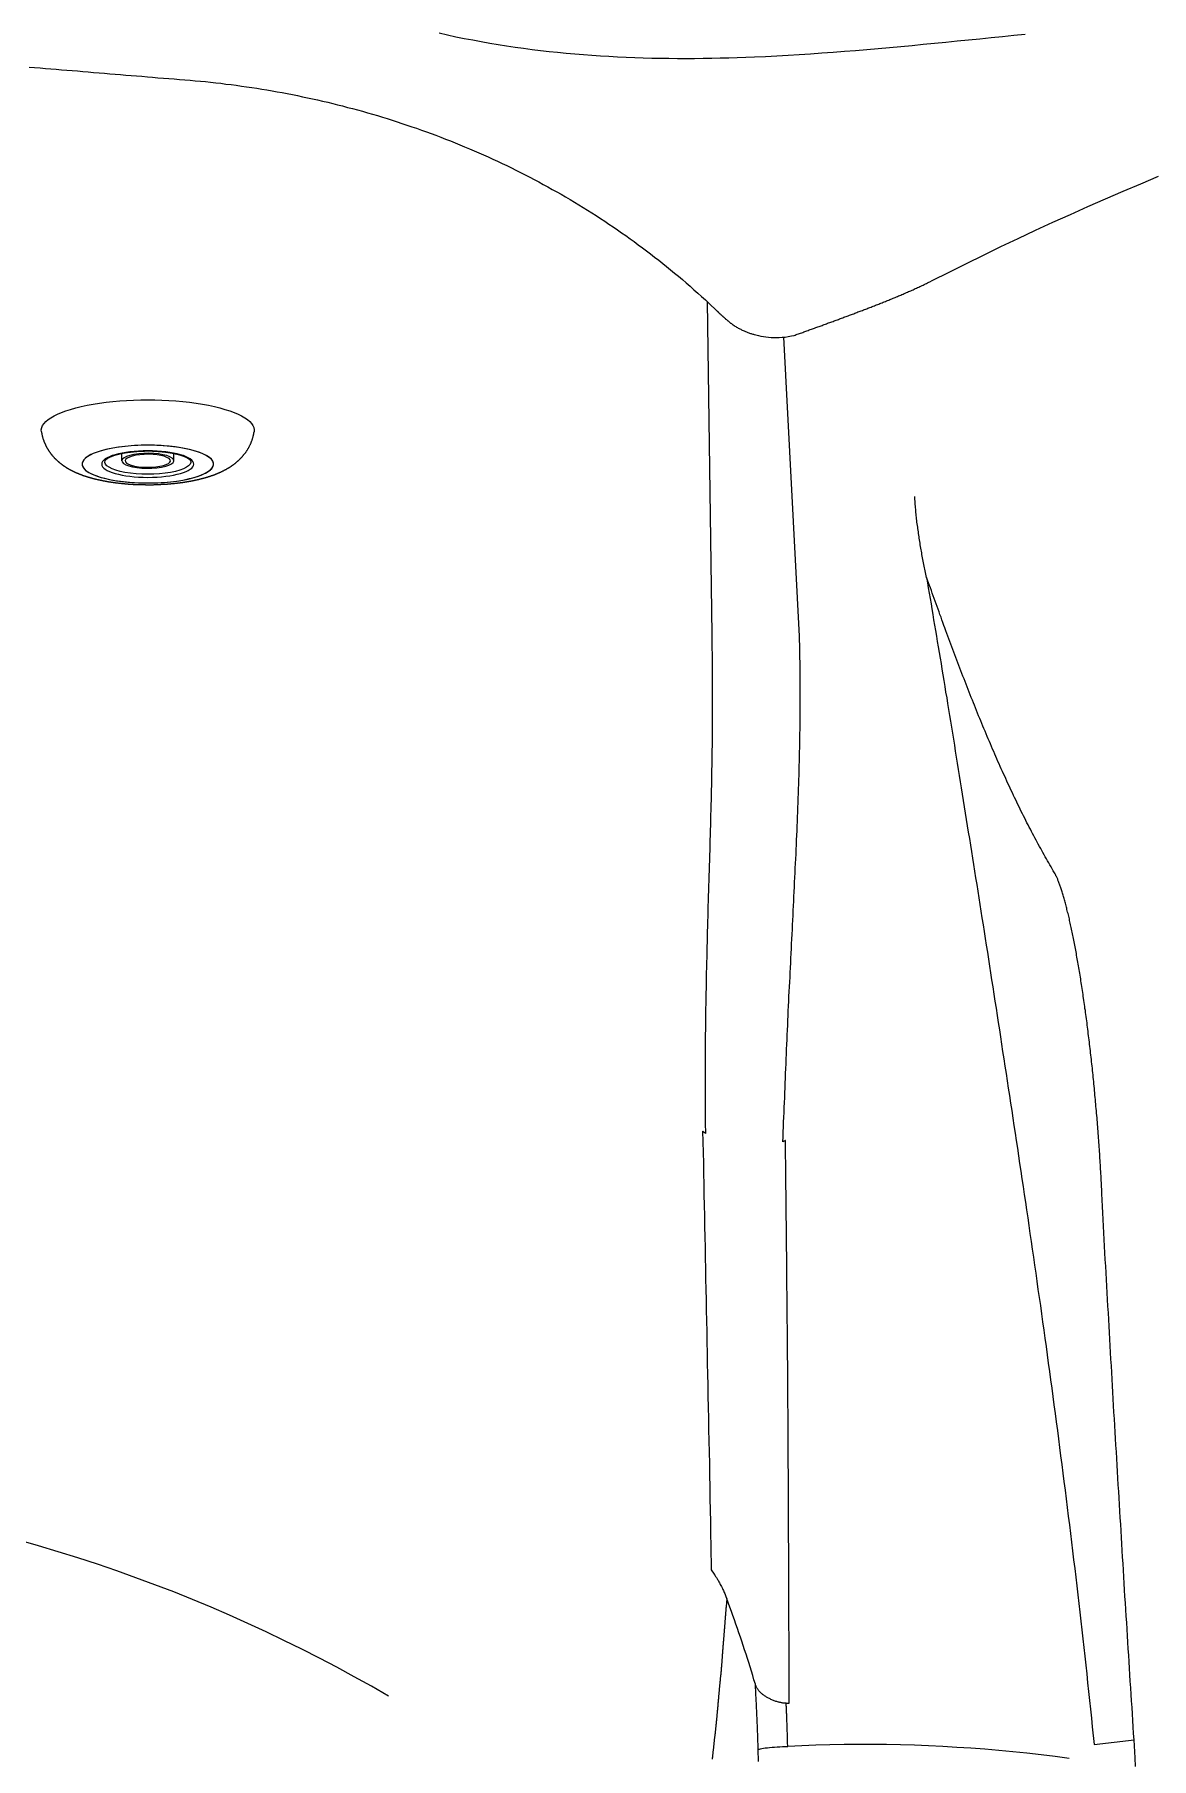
# Model space of a CAD drawing. Extents: x 941 to 1034, y 781 to 934.
# Drawn here: x 968.25 to 978.12, y 866.53 to 881.75 of the extents above; entities that cross this region are included whole.
import ezdxf

# ---------------------------------------------------------------- set-up
doc = ezdxf.new("R2010")
doc.units = 0
doc.header["$MEASUREMENT"] = 0
doc.layers.add('1', color=4, linetype='Continuous')
doc.layers.add('DIM', color=3, linetype='Continuous')

# ---------------------------------------------------------------- blocks, each defined once
blk = doc.blocks.new('MINIJET')
at = {"layer": '1', "color": 3}
for p, q in [((0.268, 0.23), (0.202, 0.23)), ((0.268, -0.23), (0.202, -0.23))]:
    blk.add_line(p, q, dxfattribs=at)
at = {"layer": '1', "color": 3, "extrusion": (2.34069e-18, 2.77556e-17, -1)}
for centre, major_axis, start_param, end_param in [((0, 0), (0, 0.94), 3.096514, 6.328264), ((0.297, 0), (0, 0.58), 1.213768, 7.496953), ((0.278, 0), (0, 0.379), 6.174551, 9.533412), ((0.268, 0), (0, 0.2), 1.213768, 7.496953)]:
    blk.add_ellipse(centre, major_axis=major_axis, ratio=0.28756, start_param=start_param, end_param=end_param, dxfattribs=at)
at = {"layer": '1', "color": 3, "extrusion": (2.34069e-18, -2.77556e-17, -1)}
for centre, major_axis, start_param, end_param in [((0.297, 0), (0, 0.58), 4.355360367553331, 10.63854567473292), ((0.268, 0), (0, 0.23), 1.213768, 7.496953)]:
    blk.add_ellipse(centre, major_axis=major_axis, ratio=0.28756, start_param=start_param, end_param=end_param, dxfattribs=at)
at = {"layer": '1', "color": 3, "extrusion": (2.34069e-18, -8.32667e-17, -1)}
blk.add_ellipse((0.297, 0), major_axis=(0, 0.407), ratio=0.28756, start_param=4.355360367553329, end_param=10.63854567473291, dxfattribs=at)
at = {"layer": '1', "color": 3}
for points, knots in [([(0.012, -0.939), (0.047, -0.932), (0.079, -0.923), (0.11, -0.911), (0.138, -0.898), (0.169, -0.881), (0.196, -0.862), (0.221, -0.843), (0.243, -0.824), (0.269, -0.796), (0.292, -0.769), (0.312, -0.742), (0.329, -0.716), (0.351, -0.678), (0.369, -0.64), (0.385, -0.602), (0.399, -0.565), (0.411, -0.527), (0.428, -0.467), (0.441, -0.406), (0.453, -0.343), (0.462, -0.279), (0.469, -0.213), (0.474, -0.162), (0.477, -0.11), (0.478, -0.057), (0.479, -0.005), (0.479, 0.048), (0.476, 0.111), (0.473, 0.174), (0.467, 0.236), (0.46, 0.297), (0.452, 0.348), (0.443, 0.399), (0.432, 0.448), (0.42, 0.496), (0.406, 0.543), (0.389, 0.593), (0.368, 0.642), (0.343, 0.692), (0.32, 0.73), (0.293, 0.768), (0.259, 0.807), (0.228, 0.837), (0.19, 0.867), (0.157, 0.888), (0.12, 0.907), (0.078, 0.923), (0.033, 0.935), (0.012, 0.939)], [1.258846, 1.258846, 1.28405, 1.309253, 1.334457, 1.359661, 1.389764, 1.419868, 1.449972, 1.480075, 1.522807, 1.565539, 1.60827, 1.651002, 1.715116, 1.779231, 1.843346, 1.90746, 1.971575, 2.071337, 2.171099, 2.270861, 2.370623, 2.470385, 2.54716, 2.623934, 2.700709, 2.777484, 2.854259, 2.947334, 3.040409, 3.133485, 3.22656, 3.306164, 3.385768, 3.465372, 3.544977, 3.624581, 3.7092, 3.79382, 3.87844, 3.94015, 4.001861, 4.063571, 4.110156, 4.15674, 4.191384, 4.226028, 4.260673, 4.295317, 4.310282, 4.310282]), ([(0.266, -0.377), (0.262, -0.375), (0.256, -0.369), (0.25, -0.361), (0.242, -0.35), (0.235, -0.335), (0.226, -0.316), (0.218, -0.293), (0.211, -0.268), (0.204, -0.238), (0.197, -0.205), (0.192, -0.17), (0.188, -0.132), (0.184, -0.092), (0.182, -0.052), (0.181, -0.01), (0.181, 0.031), (0.183, 0.073), (0.186, 0.113), (0.19, 0.152), (0.195, 0.189), (0.201, 0.224), (0.208, 0.256), (0.216, 0.285), (0.224, 0.31), (0.233, 0.332), (0.242, 0.349), (0.25, 0.361), (0.257, 0.37), (0.263, 0.375), (0.266, 0.377)], [5.178052, 5.178052, 5.268561, 5.359069, 5.444224, 5.529379, 5.614534, 5.70861, 5.802687, 5.896764, 5.997577, 6.09839, 6.199203, 6.302796, 6.406388, 6.50998, 6.614493, 6.719006, 6.823518, 6.927955, 7.032392, 7.136828, 7.2401, 7.343372, 7.446644, 7.546427, 7.646211, 7.745995, 7.837037, 7.928079, 8.019121, 8.102376, 8.102376])]:
    blk.add_open_spline(points, degree=1, knots=knots, dxfattribs=at)
blk = doc.blocks.new('ENVOY')
at = {"layer": '1', "color": 3, "linetype": 'Continuous'}
for p, q in [((32.85, 66.625), (32.876, 66.587)), ((33.512, 65.448), (33.539, 65.448)), ((36.23, 65.084), (36.583, 65.124))]:
    blk.add_line(p, q, dxfattribs=at)
at = {"layer": '1', "color": 2, "linetype": 'Continuous'}
for points in [[(30.448, 80.196), (30.522, 80.179), (30.596, 80.163), (30.671, 80.148), (30.745, 80.134), (30.82, 80.12), (30.895, 80.107), (30.969, 80.094), (31.044, 80.083), (31.119, 80.071), (31.194, 80.061), (31.27, 80.051), (31.345, 80.042), (31.42, 80.033), (31.495, 80.025), (31.571, 80.018), (31.646, 80.011), (31.722, 80.005), (31.797, 79.999), (31.873, 79.994), (31.948, 79.99), (32.024, 79.986), (32.099, 79.982), (32.175, 79.979), (32.251, 79.976), (32.326, 79.974), (32.402, 79.973), (32.477, 79.972), (32.553, 79.971), (32.629, 79.971), (32.704, 79.971), (32.78, 79.972), (32.855, 79.973), (32.93, 79.975), (33.006, 79.977), (33.081, 79.979), (33.232, 79.985)], [(33.232, 79.985), (33.331, 79.989), (33.43, 79.994), (33.529, 80), (33.628, 80.006), (33.728, 80.012), (33.827, 80.019), (33.926, 80.026), (34.026, 80.034), (34.125, 80.042), (34.224, 80.05), (34.324, 80.059), (34.423, 80.068), (34.523, 80.077), (34.623, 80.086), (34.722, 80.096), (34.822, 80.105), (34.922, 80.115), (35.022, 80.125), (35.122, 80.135), (35.222, 80.145), (35.322, 80.155), (35.422, 80.165), (35.522, 80.176), (35.622, 80.186)], [(30.002, 65.511), (29.852, 65.597), (29.7, 65.682), (29.547, 65.765), (29.393, 65.846), (29.237, 65.925), (29.079, 66.003), (28.921, 66.079), (28.761, 66.153), (28.599, 66.225), (28.436, 66.295), (28.272, 66.363), (28.107, 66.43), (27.94, 66.494), (27.772, 66.556), (27.603, 66.617), (27.432, 66.675), (27.26, 66.731), (27.087, 66.785), (26.913, 66.837), (26.738, 66.887)]]:
    blk.add_lwpolyline(points, dxfattribs=at)
at = {"layer": '1', "color": 3, "linetype": 'Continuous'}
for points in [[(26.831, 79.895), (26.878, 79.891), (26.926, 79.887), (26.973, 79.883), (27.02, 79.879), (27.068, 79.875), (27.115, 79.871), (27.163, 79.867), (27.21, 79.863), (27.257, 79.86), (27.305, 79.856), (27.352, 79.852), (27.399, 79.848), (27.447, 79.844), (27.494, 79.84), (27.541, 79.836), (27.589, 79.832), (27.636, 79.828), (27.683, 79.824), (27.731, 79.82), (27.778, 79.817), (27.825, 79.813), (27.873, 79.809), (27.92, 79.805), (27.967, 79.801), (28.015, 79.797), (28.062, 79.793), (28.109, 79.79), (28.157, 79.786), (28.204, 79.782), (28.25, 79.778), (28.295, 79.774), (28.341, 79.77), (28.386, 79.766), (28.431, 79.761), (28.477, 79.756), (28.522, 79.751), (28.567, 79.745), (28.613, 79.74), (28.658, 79.734), (28.703, 79.727), (28.748, 79.721), (28.794, 79.714), (28.839, 79.707), (28.884, 79.7), (28.929, 79.693), (28.974, 79.685), (29.019, 79.677), (29.063, 79.669), (29.108, 79.66), (29.153, 79.652), (29.198, 79.643), (29.242, 79.633), (29.287, 79.624), (29.331, 79.614), (29.376, 79.604), (29.42, 79.594), (29.465, 79.584), (29.509, 79.573), (29.553, 79.562), (29.597, 79.551), (29.641, 79.539), (29.685, 79.528), (29.729, 79.516), (29.773, 79.504), (29.817, 79.491), (29.861, 79.479), (29.904, 79.466), (29.948, 79.453), (29.991, 79.439), (30.035, 79.425), (30.078, 79.412), (30.121, 79.397), (30.164, 79.383), (30.207, 79.368), (30.25, 79.354), (30.293, 79.338), (30.336, 79.323), (30.378, 79.307), (30.421, 79.292), (30.463, 79.275), (30.506, 79.259), (30.548, 79.243), (30.59, 79.226), (30.632, 79.209), (30.674, 79.191), (30.716, 79.174), (30.757, 79.156), (30.799, 79.138), (30.84, 79.119), (30.882, 79.101), (30.923, 79.082), (30.964, 79.063), (31.005, 79.044), (31.046, 79.024), (31.087, 79.004), (31.127, 78.984), (31.168, 78.964), (31.208, 78.943), (31.248, 78.923), (31.288, 78.902), (31.328, 78.88), (31.368, 78.859), (31.408, 78.837), (31.447, 78.815), (31.487, 78.793), (31.526, 78.771), (31.565, 78.748), (31.604, 78.725), (31.643, 78.702), (31.682, 78.678), (31.72, 78.655), (31.759, 78.631), (31.797, 78.607), (31.835, 78.583), (31.873, 78.558), (31.911, 78.533), (31.948, 78.508), (31.986, 78.483), (32.023, 78.457), (32.06, 78.432), (32.097, 78.406), (32.134, 78.379), (32.171, 78.353), (32.207, 78.326), (32.243, 78.299), (32.279, 78.272), (32.315, 78.245), (32.351, 78.217), (32.387, 78.189), (32.422, 78.161), (32.457, 78.133), (32.492, 78.105), (32.527, 78.076), (32.562, 78.047), (32.596, 78.018), (32.63, 77.988), (32.664, 77.959), (32.698, 77.929), (32.732, 77.899), (32.765, 77.869), (32.799, 77.838), (32.832, 77.807), (32.898, 77.745)], [(34.801, 78.009), (34.952, 78.085), (35.103, 78.161), (35.255, 78.235), (35.407, 78.309), (35.56, 78.381), (35.713, 78.453), (35.867, 78.524), (36.021, 78.594), (36.176, 78.663), (36.331, 78.731), (36.487, 78.798), (36.643, 78.864), (36.799, 78.93)], [(33.245, 77.529), (33.267, 77.524), (33.289, 77.519), (33.311, 77.515), (33.334, 77.512), (33.356, 77.51), (33.379, 77.508), (33.403, 77.507), (33.427, 77.507), (33.451, 77.508), (33.476, 77.509), (33.502, 77.511), (33.529, 77.515), (33.559, 77.52), (33.582, 77.525), (33.591, 77.528), (33.601, 77.532), (33.61, 77.535), (33.62, 77.538), (33.63, 77.542), (33.639, 77.545), (33.649, 77.549), (33.658, 77.552), (33.668, 77.556), (33.677, 77.559), (33.687, 77.563), (33.696, 77.566), (33.706, 77.569), (33.716, 77.573), (33.725, 77.576), (33.735, 77.58), (33.744, 77.583), (33.754, 77.587), (33.763, 77.59), (33.773, 77.594), (33.782, 77.597), (33.792, 77.601), (33.802, 77.604), (33.811, 77.608), (33.821, 77.611), (33.83, 77.614), (33.84, 77.618), (33.849, 77.621), (33.859, 77.625), (33.868, 77.628), (33.878, 77.632), (33.887, 77.635), (33.897, 77.639), (33.907, 77.642), (33.916, 77.646), (33.926, 77.649), (33.935, 77.653), (33.945, 77.656), (33.954, 77.66), (33.964, 77.664), (33.974, 77.667), (33.983, 77.671), (33.993, 77.674), (34.002, 77.678), (34.012, 77.681), (34.022, 77.685), (34.031, 77.688), (34.041, 77.692), (34.05, 77.696), (34.06, 77.699), (34.07, 77.703), (34.079, 77.706), (34.089, 77.71), (34.098, 77.714), (34.108, 77.717), (34.118, 77.721), (34.127, 77.724), (34.137, 77.728), (34.146, 77.732), (34.156, 77.735), (34.166, 77.739), (34.175, 77.743), (34.185, 77.746), (34.194, 77.75), (34.204, 77.754), (34.214, 77.757), (34.223, 77.761), (34.233, 77.765), (34.243, 77.768), (34.252, 77.772), (34.262, 77.776), (34.272, 77.78), (34.281, 77.783), (34.291, 77.787), (34.301, 77.791), (34.31, 77.795), (34.32, 77.799), (34.33, 77.802), (34.339, 77.806), (34.349, 77.81), (34.359, 77.814), (34.368, 77.818), (34.378, 77.822), (34.388, 77.826), (34.398, 77.83), (34.407, 77.834), (34.417, 77.837), (34.427, 77.841), (34.436, 77.845), (34.446, 77.849), (34.456, 77.853), (34.466, 77.857), (34.475, 77.861), (34.485, 77.866), (34.495, 77.87), (34.505, 77.874), (34.515, 77.878), (34.524, 77.882), (34.534, 77.886), (34.544, 77.89), (34.554, 77.895), (34.564, 77.899), (34.573, 77.903), (34.583, 77.907), (34.593, 77.912), (34.603, 77.916), (34.613, 77.92), (34.623, 77.925), (34.632, 77.929), (34.642, 77.934), (34.652, 77.938), (34.662, 77.943), (34.672, 77.947), (34.682, 77.952), (34.692, 77.956), (34.702, 77.961), (34.712, 77.965), (34.721, 77.97), (34.731, 77.975), (34.741, 77.98), (34.751, 77.984), (34.761, 77.989), (34.771, 77.994), (34.781, 77.999), (34.801, 78.009)], [(32.814, 77.824), (32.856, 74.885), (32.856, 74.843), (32.857, 74.801), (32.857, 74.759), (32.858, 74.717), (32.858, 74.675), (32.859, 74.632), (32.859, 74.59), (32.859, 74.548), (32.86, 74.505), (32.86, 74.463), (32.86, 74.42), (32.86, 74.378), (32.86, 74.335), (32.86, 74.292), (32.86, 74.249), (32.86, 74.207), (32.86, 74.164), (32.86, 74.121), (32.86, 74.077), (32.859, 74.034), (32.859, 73.991), (32.858, 73.948), (32.858, 73.904), (32.857, 73.861), (32.857, 73.817), (32.856, 73.774), (32.855, 73.73), (32.854, 73.686), (32.853, 73.643), (32.853, 73.599), (32.852, 73.555), (32.851, 73.511), (32.85, 73.467), (32.849, 73.423), (32.848, 73.379), (32.846, 73.335), (32.845, 73.29), (32.844, 73.246), (32.843, 73.202), (32.842, 73.157), (32.841, 73.113), (32.839, 73.068), (32.838, 73.024), (32.837, 72.979), (32.836, 72.935), (32.834, 72.89), (32.833, 72.845), (32.832, 72.801), (32.83, 72.756), (32.829, 72.711), (32.828, 72.666), (32.826, 72.621), (32.825, 72.576), (32.824, 72.532), (32.822, 72.487), (32.821, 72.441), (32.82, 72.396), (32.819, 72.351), (32.817, 72.306), (32.816, 72.261), (32.815, 72.216), (32.814, 72.171), (32.813, 72.125), (32.812, 72.08), (32.811, 72.035), (32.81, 71.989), (32.808, 71.944), (32.807, 71.898), (32.807, 71.853), (32.806, 71.808), (32.805, 71.762), (32.804, 71.717), (32.803, 71.671), (32.802, 71.625), (32.801, 71.58), (32.801, 71.534), (32.8, 71.489), (32.8, 71.443), (32.799, 71.397), (32.798, 71.352), (32.798, 71.306), (32.798, 71.26), (32.797, 71.214), (32.797, 71.168), (32.797, 71.123), (32.797, 71.077), (32.797, 71.031), (32.796, 70.985), (32.796, 70.939), (32.796, 70.893), (32.797, 70.847), (32.797, 70.801), (32.797, 70.755), (32.797, 70.709), (32.798, 70.663), (32.798, 70.617), (32.798, 70.571), (32.799, 70.479)], [(32.898, 77.745), (32.9, 77.743), (32.902, 77.741), (32.904, 77.739), (32.907, 77.737), (32.909, 77.735), (32.911, 77.732), (32.913, 77.73), (32.916, 77.728), (32.918, 77.726), (32.92, 77.724), (32.922, 77.722), (32.925, 77.72), (32.927, 77.717), (32.929, 77.715), (32.932, 77.713), (32.934, 77.711), (32.936, 77.708), (32.939, 77.706), (32.941, 77.704), (32.944, 77.702), (32.946, 77.699), (32.949, 77.697), (32.951, 77.695), (32.954, 77.692), (32.956, 77.69), (32.959, 77.688), (32.962, 77.685), (32.964, 77.683), (32.967, 77.68), (32.97, 77.678), (32.973, 77.676), (32.975, 77.673), (32.978, 77.671), (32.981, 77.668), (32.984, 77.666), (32.987, 77.663), (32.99, 77.661), (32.993, 77.658), (32.996, 77.655), (32.999, 77.653), (33.002, 77.65), (33.005, 77.648), (33.009, 77.645), (33.012, 77.642), (33.015, 77.64), (33.018, 77.637), (33.022, 77.634), (33.025, 77.632), (33.029, 77.629), (33.032, 77.626), (33.037, 77.623), (33.044, 77.618), (33.052, 77.613), (33.059, 77.608), (33.067, 77.603), (33.074, 77.599), (33.082, 77.594), (33.089, 77.59), (33.096, 77.586), (33.104, 77.582), (33.111, 77.579), (33.118, 77.575), (33.125, 77.572), (33.132, 77.568), (33.14, 77.565), (33.147, 77.562), (33.154, 77.559), (33.161, 77.556), (33.168, 77.553), (33.175, 77.551), (33.182, 77.548), (33.189, 77.546), (33.196, 77.543), (33.203, 77.541), (33.21, 77.539), (33.217, 77.537), (33.224, 77.535), (33.231, 77.533), (33.245, 77.529)], [(33.484, 70.406), (33.486, 70.45), (33.487, 70.493), (33.489, 70.536), (33.49, 70.579), (33.492, 70.622), (33.494, 70.665), (33.495, 70.708), (33.497, 70.751), (33.499, 70.794), (33.5, 70.837), (33.502, 70.88), (33.504, 70.923), (33.505, 70.966), (33.507, 71.008), (33.509, 71.051), (33.511, 71.094), (33.513, 71.137), (33.514, 71.179), (33.516, 71.222), (33.518, 71.264), (33.52, 71.307), (33.522, 71.35), (33.524, 71.392), (33.526, 71.435), (33.528, 71.477), (33.529, 71.519), (33.531, 71.562), (33.533, 71.604), (33.535, 71.647), (33.537, 71.689), (33.539, 71.731), (33.542, 71.773), (33.544, 71.816), (33.546, 71.858), (33.548, 71.9), (33.55, 71.942), (33.552, 71.984), (33.554, 72.027), (33.556, 72.069), (33.558, 72.111), (33.56, 72.153), (33.562, 72.195), (33.564, 72.237), (33.567, 72.279), (33.569, 72.321), (33.571, 72.362), (33.573, 72.404), (33.575, 72.446), (33.577, 72.488), (33.579, 72.53), (33.581, 72.571), (33.583, 72.613), (33.585, 72.655), (33.587, 72.696), (33.589, 72.738), (33.591, 72.779), (33.593, 72.821), (33.595, 72.862), (33.597, 72.904), (33.599, 72.945), (33.601, 72.987), (33.603, 73.028), (33.604, 73.069), (33.606, 73.111), (33.608, 73.152), (33.61, 73.193), (33.611, 73.234), (33.613, 73.275), (33.615, 73.316), (33.616, 73.357), (33.618, 73.398), (33.619, 73.439), (33.621, 73.48), (33.622, 73.521), (33.623, 73.562), (33.625, 73.602), (33.626, 73.643), (33.627, 73.684), (33.628, 73.724), (33.629, 73.765), (33.63, 73.805), (33.631, 73.846), (33.632, 73.886), (33.633, 73.926), (33.634, 73.967), (33.634, 74.007), (33.635, 74.047), (33.636, 74.087), (33.636, 74.127), (33.636, 74.167), (33.637, 74.207), (33.637, 74.246), (33.637, 74.286), (33.637, 74.325), (33.637, 74.365), (33.637, 74.404), (33.637, 74.444), (33.636, 74.483), (33.636, 74.522), (33.636, 74.561), (33.635, 74.6), (33.635, 74.639), (33.634, 74.677), (33.634, 74.716), (33.633, 74.755), (33.632, 74.793), (33.631, 74.831), (33.63, 74.87), (33.492, 77.51)], [(34.752, 75.387), (34.749, 75.401), (34.745, 75.416), (34.742, 75.431), (34.739, 75.445), (34.736, 75.46), (34.733, 75.474), (34.731, 75.489), (34.728, 75.503), (34.725, 75.518), (34.722, 75.532), (34.719, 75.547), (34.716, 75.561), (34.714, 75.576), (34.711, 75.59), (34.709, 75.604), (34.706, 75.619), (34.703, 75.633), (34.701, 75.648), (34.699, 75.662), (34.696, 75.676), (34.694, 75.691), (34.691, 75.705), (34.689, 75.719), (34.687, 75.734), (34.685, 75.748), (34.683, 75.762), (34.681, 75.776), (34.679, 75.791), (34.677, 75.805), (34.675, 75.819), (34.673, 75.833), (34.671, 75.848), (34.669, 75.862), (34.667, 75.876), (34.666, 75.89), (34.664, 75.905), (34.662, 75.919), (34.661, 75.933), (34.66, 75.947), (34.658, 75.962), (34.657, 75.976), (34.656, 75.99), (34.654, 76.004), (34.653, 76.018), (34.652, 76.033), (34.651, 76.047), (34.65, 76.061), (34.649, 76.075), (34.648, 76.104)], [(34.752, 75.387), (34.759, 75.341), (34.767, 75.295), (34.775, 75.249), (34.783, 75.203), (34.791, 75.156), (34.799, 75.11), (34.806, 75.062), (34.814, 75.015), (34.822, 74.967), (34.83, 74.92), (34.838, 74.871), (34.846, 74.823), (34.855, 74.774), (34.863, 74.725), (34.871, 74.676), (34.879, 74.627), (34.887, 74.577), (34.895, 74.527), (34.904, 74.477), (34.912, 74.426), (34.92, 74.376), (34.929, 74.325), (34.937, 74.274), (34.946, 74.222), (34.954, 74.17), (34.962, 74.118), (34.971, 74.066), (34.98, 74.013), (34.988, 73.961), (34.997, 73.908), (35.005, 73.854), (35.014, 73.801), (35.023, 73.747), (35.031, 73.693), (35.04, 73.639), (35.049, 73.584), (35.058, 73.529), (35.067, 73.474), (35.076, 73.419), (35.084, 73.363), (35.093, 73.308), (35.102, 73.251), (35.111, 73.195), (35.12, 73.139), (35.129, 73.082), (35.139, 73.025), (35.148, 72.968), (35.157, 72.91), (35.166, 72.852), (35.175, 72.794), (35.184, 72.736), (35.194, 72.678), (35.203, 72.619), (35.212, 72.56), (35.222, 72.501), (35.231, 72.441), (35.24, 72.382), (35.25, 72.322), (35.259, 72.262), (35.269, 72.201), (35.278, 72.141), (35.288, 72.08), (35.297, 72.019), (35.307, 71.957), (35.316, 71.896), (35.326, 71.834), (35.336, 71.772), (35.345, 71.709), (35.355, 71.647), (35.365, 71.584), (35.374, 71.521), (35.384, 71.458), (35.394, 71.395), (35.404, 71.331), (35.414, 71.267), (35.423, 71.203), (35.433, 71.138), (35.443, 71.074), (35.453, 71.009), (35.463, 70.944), (35.473, 70.879), (35.483, 70.813), (35.493, 70.747), (35.503, 70.681), (35.513, 70.615), (35.523, 70.549), (35.533, 70.482), (35.543, 70.415), (35.553, 70.348), (35.563, 70.281), (35.573, 70.213), (35.583, 70.145), (35.593, 70.077), (35.603, 70.009), (35.613, 69.941), (35.624, 69.872), (35.634, 69.803), (35.644, 69.734), (35.654, 69.665), (35.664, 69.595), (35.674, 69.526), (35.685, 69.456), (35.695, 69.386), (35.705, 69.315), (35.715, 69.244), (35.725, 69.173), (35.735, 69.102), (35.745, 69.031), (35.756, 68.959), (35.766, 68.887), (35.776, 68.815), (35.786, 68.743), (35.796, 68.67), (35.806, 68.597), (35.816, 68.524), (35.826, 68.451), (35.836, 68.377), (35.846, 68.304), (35.856, 68.23), (35.866, 68.156), (35.876, 68.081), (35.886, 68.007), (35.896, 67.932), (35.906, 67.857), (35.915, 67.782), (35.925, 67.707), (35.935, 67.632), (35.945, 67.556), (35.954, 67.48), (35.964, 67.404), (35.974, 67.328), (35.983, 67.252), (35.993, 67.176), (36.002, 67.099), (36.012, 67.023), (36.021, 66.946), (36.031, 66.869), (36.04, 66.792), (36.049, 66.715), (36.059, 66.638), (36.068, 66.561), (36.077, 66.483), (36.086, 66.406), (36.095, 66.328), (36.104, 66.251), (36.113, 66.173), (36.122, 66.095), (36.131, 66.017), (36.139, 65.94), (36.148, 65.862), (36.156, 65.784), (36.165, 65.706), (36.173, 65.628), (36.182, 65.55), (36.19, 65.472), (36.198, 65.395), (36.206, 65.317), (36.214, 65.239), (36.23, 65.084)], [(35.881, 72.781), (35.87, 72.798), (35.86, 72.816), (35.85, 72.833), (35.84, 72.851), (35.83, 72.868), (35.82, 72.886), (35.809, 72.904), (35.799, 72.922), (35.789, 72.94), (35.779, 72.958), (35.769, 72.977), (35.759, 72.995), (35.749, 73.013), (35.738, 73.032), (35.728, 73.05), (35.718, 73.069), (35.708, 73.088), (35.698, 73.107), (35.688, 73.126), (35.678, 73.145), (35.668, 73.164), (35.658, 73.184), (35.648, 73.203), (35.638, 73.222), (35.628, 73.242), (35.618, 73.262), (35.608, 73.282), (35.598, 73.302), (35.588, 73.322), (35.578, 73.342), (35.568, 73.362), (35.558, 73.382), (35.549, 73.403), (35.539, 73.423), (35.529, 73.444), (35.519, 73.464), (35.509, 73.485), (35.499, 73.506), (35.489, 73.527), (35.48, 73.548), (35.47, 73.569), (35.46, 73.59), (35.45, 73.612), (35.441, 73.633), (35.431, 73.654), (35.421, 73.676), (35.411, 73.698), (35.402, 73.719), (35.392, 73.741), (35.382, 73.763), (35.373, 73.785), (35.363, 73.807), (35.354, 73.829), (35.344, 73.851), (35.334, 73.873), (35.325, 73.895), (35.315, 73.918), (35.306, 73.94), (35.296, 73.962), (35.287, 73.985), (35.277, 74.007), (35.268, 74.03), (35.258, 74.053), (35.249, 74.075), (35.24, 74.098), (35.23, 74.121), (35.221, 74.144), (35.211, 74.167), (35.202, 74.19), (35.193, 74.213), (35.183, 74.236), (35.174, 74.259), (35.165, 74.282), (35.156, 74.305), (35.146, 74.328), (35.137, 74.352), (35.128, 74.375), (35.119, 74.398), (35.11, 74.422), (35.101, 74.445), (35.092, 74.469), (35.082, 74.492), (35.073, 74.515), (35.064, 74.539), (35.055, 74.563), (35.046, 74.586), (35.037, 74.61), (35.028, 74.633), (35.019, 74.657), (35.01, 74.681), (35.001, 74.704), (34.993, 74.728), (34.984, 74.752), (34.975, 74.775), (34.966, 74.799), (34.957, 74.823), (34.948, 74.847), (34.94, 74.87), (34.931, 74.894), (34.922, 74.918), (34.913, 74.942), (34.905, 74.965), (34.896, 74.989), (34.887, 75.013), (34.879, 75.037), (34.87, 75.061), (34.862, 75.084), (34.853, 75.108), (34.845, 75.132), (34.836, 75.155), (34.827, 75.179), (34.819, 75.202), (34.811, 75.226), (34.802, 75.249), (34.794, 75.272), (34.785, 75.295), (34.777, 75.318), (34.768, 75.341), (34.752, 75.387)], [(36.307, 69.777), (36.306, 69.796), (36.305, 69.815), (36.304, 69.834), (36.304, 69.853), (36.303, 69.872), (36.302, 69.891), (36.301, 69.91), (36.3, 69.929), (36.3, 69.948), (36.299, 69.967), (36.298, 69.986), (36.297, 70.006), (36.296, 70.025), (36.295, 70.044), (36.294, 70.064), (36.293, 70.083), (36.292, 70.103), (36.29, 70.122), (36.289, 70.142), (36.288, 70.162), (36.287, 70.181), (36.286, 70.201), (36.285, 70.22), (36.283, 70.24), (36.282, 70.26), (36.281, 70.28), (36.28, 70.299), (36.278, 70.319), (36.277, 70.339), (36.276, 70.359), (36.274, 70.379), (36.273, 70.399), (36.271, 70.418), (36.27, 70.438), (36.268, 70.458), (36.267, 70.478), (36.265, 70.498), (36.264, 70.518), (36.262, 70.538), (36.261, 70.558), (36.259, 70.578), (36.257, 70.598), (36.256, 70.618), (36.254, 70.638), (36.252, 70.658), (36.251, 70.678), (36.249, 70.698), (36.247, 70.717), (36.246, 70.737), (36.244, 70.757), (36.242, 70.777), (36.24, 70.797), (36.238, 70.817), (36.236, 70.837), (36.235, 70.857), (36.233, 70.876), (36.231, 70.896), (36.229, 70.916), (36.227, 70.936), (36.225, 70.956), (36.223, 70.975), (36.221, 70.995), (36.219, 71.015), (36.217, 71.034), (36.215, 71.054), (36.213, 71.073), (36.211, 71.093), (36.208, 71.112), (36.206, 71.132), (36.204, 71.151), (36.202, 71.17), (36.2, 71.19), (36.198, 71.209), (36.195, 71.228), (36.193, 71.247), (36.191, 71.266), (36.189, 71.286), (36.186, 71.305), (36.184, 71.324), (36.182, 71.342), (36.179, 71.361), (36.177, 71.38), (36.175, 71.399), (36.172, 71.417), (36.17, 71.436), (36.168, 71.455), (36.165, 71.473), (36.163, 71.491), (36.16, 71.51), (36.158, 71.528), (36.155, 71.546), (36.153, 71.564), (36.15, 71.582), (36.148, 71.6), (36.145, 71.618), (36.143, 71.636), (36.14, 71.654), (36.138, 71.672), (36.135, 71.689), (36.133, 71.707), (36.13, 71.724), (36.127, 71.741), (36.125, 71.759), (36.122, 71.776), (36.12, 71.793), (36.117, 71.81), (36.114, 71.827), (36.112, 71.843), (36.109, 71.86), (36.106, 71.877), (36.104, 71.893), (36.101, 71.909), (36.098, 71.926), (36.096, 71.942), (36.093, 71.958), (36.09, 71.974), (36.087, 71.99), (36.085, 72.005), (36.082, 72.021), (36.079, 72.036), (36.076, 72.052), (36.074, 72.067), (36.071, 72.082), (36.068, 72.097), (36.065, 72.112), (36.063, 72.127), (36.06, 72.142), (36.057, 72.156), (36.054, 72.171), (36.051, 72.185), (36.049, 72.2), (36.046, 72.214), (36.043, 72.228), (36.04, 72.242), (36.037, 72.255), (36.034, 72.269), (36.032, 72.282), (36.029, 72.296), (36.026, 72.309), (36.023, 72.322), (36.02, 72.335), (36.017, 72.348), (36.014, 72.36), (36.012, 72.373), (36.009, 72.385), (36.006, 72.397), (36.003, 72.409), (36, 72.421), (35.997, 72.433), (35.994, 72.444), (35.991, 72.456), (35.989, 72.467), (35.986, 72.478), (35.983, 72.489), (35.98, 72.5), (35.977, 72.511), (35.974, 72.521), (35.971, 72.532), (35.968, 72.542), (35.966, 72.552), (35.963, 72.562), (35.96, 72.572), (35.957, 72.582), (35.954, 72.592), (35.951, 72.601), (35.948, 72.611), (35.945, 72.62), (35.943, 72.629), (35.94, 72.638), (35.937, 72.646), (35.934, 72.655), (35.931, 72.663), (35.928, 72.671), (35.926, 72.679), (35.923, 72.687), (35.92, 72.694), (35.917, 72.702), (35.914, 72.709), (35.911, 72.716), (35.909, 72.723), (35.906, 72.729), (35.903, 72.736), (35.9, 72.742), (35.897, 72.748), (35.894, 72.754), (35.892, 72.76), (35.889, 72.765), (35.886, 72.771), (35.881, 72.781)], [(32.775, 70.498), (32.777, 70.404), (32.779, 70.311), (32.781, 70.217), (32.783, 70.124), (32.785, 70.03), (32.786, 69.937), (32.788, 69.844), (32.79, 69.751), (32.792, 69.658), (32.794, 69.566), (32.796, 69.473), (32.798, 69.38), (32.799, 69.287), (32.801, 69.195), (32.803, 69.102), (32.805, 69.009), (32.807, 68.917), (32.809, 68.824), (32.811, 68.731), (32.813, 68.637), (32.814, 68.543), (32.816, 68.448), (32.818, 68.352), (32.82, 68.256), (32.822, 68.159), (32.824, 68.061), (32.826, 67.963), (32.828, 67.864), (32.83, 67.764), (32.832, 67.664), (32.834, 67.563), (32.835, 67.461), (32.837, 67.359), (32.839, 67.256), (32.841, 67.153), (32.843, 67.048), (32.845, 66.944), (32.847, 66.838), (32.85, 66.625)], [(32.799, 70.479), (32.798, 70.48), (32.797, 70.481), (32.796, 70.482), (32.795, 70.483), (32.793, 70.484), (32.792, 70.485), (32.791, 70.486), (32.79, 70.487), (32.789, 70.488), (32.787, 70.488), (32.786, 70.489), (32.785, 70.49), (32.784, 70.491), (32.782, 70.492), (32.781, 70.493), (32.78, 70.494), (32.779, 70.495), (32.778, 70.496), (32.775, 70.498)], [(33.505, 70.416), (33.504, 70.415), (33.503, 70.415), (33.502, 70.414), (33.501, 70.414), (33.5, 70.413), (33.499, 70.413), (33.498, 70.412), (33.497, 70.412), (33.496, 70.411), (33.495, 70.411), (33.494, 70.411), (33.493, 70.41), (33.491, 70.41), (33.49, 70.409), (33.489, 70.409), (33.488, 70.408), (33.487, 70.408), (33.486, 70.407), (33.484, 70.406)], [(33.539, 65.448), (33.539, 65.546), (33.539, 65.643), (33.538, 65.741), (33.538, 65.839), (33.538, 65.937), (33.538, 66.035), (33.537, 66.134), (33.537, 66.232), (33.537, 66.33), (33.536, 66.427), (33.536, 66.525), (33.536, 66.622), (33.535, 66.719), (33.535, 66.815), (33.534, 66.911), (33.534, 67.007), (33.534, 67.101), (33.533, 67.195), (33.533, 67.289), (33.532, 67.381), (33.532, 67.473), (33.531, 67.564), (33.531, 67.654), (33.53, 67.743), (33.53, 67.831), (33.529, 67.92), (33.529, 68.007), (33.528, 68.094), (33.528, 68.181), (33.527, 68.266), (33.526, 68.351), (33.526, 68.434), (33.525, 68.517), (33.524, 68.598), (33.524, 68.678), (33.523, 68.756), (33.522, 68.833), (33.522, 68.908), (33.521, 68.982), (33.52, 69.053), (33.519, 69.123), (33.519, 69.193), (33.518, 69.262), (33.517, 69.331), (33.517, 69.4), (33.516, 69.468), (33.515, 69.537), (33.514, 69.605), (33.514, 69.674), (33.513, 69.742), (33.512, 69.81), (33.511, 69.878), (33.511, 69.946), (33.51, 70.013), (33.509, 70.081), (33.508, 70.148), (33.508, 70.215), (33.507, 70.282), (33.505, 70.416)], [(36.583, 65.124), (36.579, 65.181), (36.576, 65.238), (36.572, 65.296), (36.568, 65.353), (36.565, 65.411), (36.561, 65.468), (36.557, 65.526), (36.554, 65.583), (36.55, 65.641), (36.546, 65.698), (36.543, 65.756), (36.539, 65.813), (36.536, 65.871), (36.532, 65.929), (36.528, 65.986), (36.525, 66.044), (36.521, 66.102), (36.518, 66.159), (36.514, 66.217), (36.511, 66.275), (36.507, 66.333), (36.503, 66.39), (36.5, 66.448), (36.496, 66.506), (36.493, 66.564), (36.489, 66.622), (36.486, 66.68), (36.482, 66.738), (36.479, 66.796), (36.475, 66.854), (36.472, 66.912), (36.468, 66.97), (36.465, 67.028), (36.461, 67.086), (36.458, 67.144), (36.454, 67.202), (36.451, 67.26), (36.448, 67.318), (36.444, 67.376), (36.441, 67.435), (36.437, 67.493), (36.434, 67.551), (36.43, 67.609), (36.427, 67.668), (36.423, 67.726), (36.42, 67.784), (36.417, 67.842), (36.413, 67.901), (36.41, 67.959), (36.406, 68.018), (36.403, 68.076), (36.4, 68.134), (36.396, 68.193), (36.393, 68.251), (36.39, 68.31), (36.386, 68.368), (36.383, 68.427), (36.379, 68.485), (36.376, 68.544), (36.373, 68.602), (36.369, 68.661), (36.366, 68.72), (36.363, 68.778), (36.359, 68.837), (36.356, 68.896), (36.353, 68.954), (36.349, 69.013), (36.346, 69.072), (36.343, 69.131), (36.339, 69.189), (36.336, 69.248), (36.333, 69.307), (36.329, 69.366), (36.326, 69.425), (36.323, 69.483), (36.319, 69.542), (36.316, 69.601), (36.313, 69.66), (36.307, 69.777)], [(32.876, 66.587), (32.878, 66.584), (32.881, 66.581), (32.883, 66.577), (32.886, 66.572), (32.889, 66.568), (32.892, 66.563), (32.896, 66.557), (32.899, 66.552), (32.903, 66.546), (32.907, 66.539), (32.911, 66.533), (32.915, 66.526), (32.919, 66.519), (32.923, 66.512), (32.927, 66.504), (32.931, 66.496), (32.936, 66.488), (32.94, 66.479), (32.944, 66.471), (32.949, 66.462), (32.953, 66.453), (32.958, 66.444), (32.962, 66.435), (32.966, 66.426), (32.97, 66.416), (32.974, 66.407), (32.977, 66.398), (32.981, 66.389), (32.988, 66.37)], [(32.988, 66.37), (32.988, 66.366), (32.987, 66.362), (32.987, 66.358), (32.987, 66.354), (32.986, 66.35), (32.986, 66.346), (32.986, 66.342), (32.985, 66.338), (32.985, 66.334), (32.985, 66.33), (32.984, 66.326), (32.984, 66.322), (32.984, 66.318), (32.983, 66.314), (32.983, 66.31), (32.983, 66.306), (32.982, 66.302), (32.982, 66.298), (32.982, 66.294), (32.981, 66.29), (32.981, 66.285), (32.981, 66.281), (32.98, 66.277), (32.98, 66.273), (32.98, 66.269), (32.979, 66.265), (32.979, 66.261), (32.979, 66.257), (32.978, 66.253), (32.978, 66.249), (32.978, 66.245), (32.977, 66.241), (32.977, 66.236), (32.977, 66.232), (32.976, 66.228), (32.976, 66.224), (32.976, 66.22), (32.975, 66.216), (32.975, 66.212), (32.975, 66.208), (32.974, 66.204), (32.974, 66.2), (32.974, 66.195), (32.973, 66.191), (32.973, 66.187), (32.973, 66.183), (32.972, 66.179), (32.972, 66.175), (32.972, 66.171), (32.971, 66.167), (32.971, 66.163), (32.971, 66.158), (32.97, 66.154), (32.97, 66.15), (32.97, 66.146), (32.97, 66.142), (32.969, 66.138), (32.969, 66.134), (32.969, 66.13), (32.968, 66.125), (32.968, 66.121), (32.968, 66.117), (32.967, 66.113), (32.967, 66.109), (32.967, 66.105), (32.966, 66.101), (32.966, 66.097), (32.966, 66.092), (32.965, 66.088), (32.965, 66.084), (32.965, 66.08), (32.964, 66.076), (32.964, 66.072), (32.964, 66.068), (32.963, 66.063), (32.963, 66.059), (32.963, 66.055), (32.962, 66.051), (32.962, 66.047), (32.962, 66.043), (32.961, 66.039), (32.961, 66.035), (32.961, 66.03), (32.96, 66.026), (32.96, 66.022), (32.96, 66.018), (32.959, 66.014), (32.959, 66.01), (32.958, 66.005), (32.958, 66.001), (32.958, 65.997), (32.957, 65.993), (32.957, 65.989), (32.957, 65.985), (32.956, 65.981), (32.956, 65.976), (32.956, 65.972), (32.955, 65.968), (32.955, 65.964), (32.955, 65.96), (32.954, 65.956), (32.954, 65.952), (32.954, 65.947), (32.953, 65.943), (32.953, 65.939), (32.953, 65.935), (32.952, 65.931), (32.952, 65.927), (32.952, 65.922), (32.951, 65.918), (32.951, 65.914), (32.951, 65.91), (32.95, 65.906), (32.95, 65.902), (32.95, 65.897), (32.949, 65.893), (32.949, 65.889), (32.949, 65.885), (32.948, 65.881), (32.948, 65.876), (32.948, 65.871), (32.947, 65.866), (32.947, 65.861), (32.947, 65.856), (32.946, 65.852), (32.946, 65.847), (32.946, 65.842), (32.945, 65.837), (32.945, 65.832), (32.945, 65.828), (32.944, 65.823), (32.944, 65.818), (32.944, 65.814), (32.943, 65.809), (32.943, 65.805), (32.943, 65.8), (32.942, 65.796), (32.942, 65.791), (32.941, 65.783)], [(33.24, 65.617), (33.228, 65.655), (33.217, 65.692), (33.205, 65.73), (33.194, 65.768), (33.182, 65.806), (33.17, 65.844), (33.158, 65.881), (33.145, 65.919), (33.133, 65.957), (33.12, 65.995), (33.108, 66.032), (33.095, 66.07), (33.082, 66.108), (33.069, 66.145), (33.056, 66.183), (33.042, 66.221), (33.029, 66.258), (33.015, 66.296), (32.988, 66.37)], [(32.941, 65.783), (32.94, 65.775), (32.94, 65.768), (32.939, 65.76), (32.938, 65.753), (32.938, 65.745), (32.937, 65.738), (32.937, 65.73), (32.936, 65.723), (32.935, 65.715), (32.935, 65.708), (32.934, 65.701), (32.933, 65.693), (32.933, 65.686), (32.932, 65.679), (32.931, 65.672), (32.931, 65.665), (32.93, 65.658), (32.929, 65.651), (32.929, 65.644), (32.928, 65.637), (32.927, 65.63), (32.927, 65.623), (32.926, 65.616), (32.925, 65.609), (32.924, 65.602), (32.924, 65.595), (32.923, 65.588), (32.922, 65.581), (32.922, 65.574), (32.921, 65.567), (32.92, 65.559), (32.92, 65.552), (32.919, 65.545), (32.918, 65.538), (32.918, 65.531), (32.917, 65.523), (32.916, 65.516), (32.916, 65.509), (32.915, 65.501), (32.914, 65.494), (32.914, 65.487), (32.913, 65.479), (32.912, 65.472), (32.912, 65.464), (32.911, 65.457), (32.91, 65.449), (32.91, 65.442), (32.909, 65.434), (32.908, 65.426), (32.908, 65.419), (32.907, 65.411), (32.906, 65.404), (32.906, 65.396), (32.905, 65.388), (32.904, 65.38), (32.904, 65.373), (32.903, 65.365), (32.902, 65.358), (32.901, 65.351), (32.901, 65.344), (32.9, 65.337), (32.899, 65.33), (32.899, 65.322), (32.898, 65.315), (32.897, 65.308), (32.896, 65.301), (32.896, 65.294), (32.895, 65.287), (32.894, 65.28), (32.893, 65.272), (32.893, 65.265), (32.892, 65.258), (32.891, 65.251), (32.89, 65.244), (32.89, 65.237), (32.889, 65.229), (32.888, 65.222), (32.887, 65.215), (32.887, 65.208), (32.886, 65.201), (32.885, 65.193), (32.884, 65.186), (32.884, 65.179), (32.883, 65.172), (32.882, 65.165), (32.881, 65.157), (32.88, 65.15), (32.88, 65.143), (32.879, 65.136), (32.878, 65.129), (32.877, 65.121), (32.877, 65.114), (32.876, 65.107), (32.875, 65.1), (32.874, 65.092), (32.874, 65.085), (32.873, 65.078), (32.872, 65.071), (32.871, 65.064), (32.87, 65.056), (32.87, 65.049), (32.869, 65.042), (32.868, 65.035), (32.867, 65.027), (32.866, 65.02), (32.866, 65.013), (32.865, 65.006), (32.864, 64.998), (32.863, 64.991), (32.862, 64.984), (32.862, 64.977), (32.861, 64.97), (32.86, 64.962), (32.859, 64.955)], [(33.265, 65.039), (33.265, 65.052), (33.265, 65.065), (33.264, 65.078), (33.264, 65.091), (33.263, 65.104), (33.263, 65.116), (33.263, 65.129), (33.262, 65.142), (33.262, 65.155), (33.261, 65.167), (33.261, 65.18), (33.26, 65.193), (33.26, 65.206), (33.259, 65.219), (33.259, 65.232), (33.258, 65.244), (33.258, 65.257), (33.257, 65.27), (33.257, 65.283), (33.256, 65.296), (33.256, 65.308), (33.255, 65.321), (33.254, 65.334), (33.254, 65.347), (33.253, 65.36), (33.253, 65.373), (33.252, 65.385), (33.251, 65.398), (33.251, 65.411), (33.25, 65.424), (33.249, 65.437), (33.249, 65.45), (33.248, 65.463), (33.247, 65.475), (33.247, 65.488), (33.246, 65.501), (33.245, 65.514), (33.245, 65.527), (33.244, 65.54), (33.243, 65.553), (33.243, 65.565), (33.242, 65.578), (33.241, 65.591), (33.24, 65.617)], [(33.512, 65.448), (33.507, 65.448), (33.501, 65.448), (33.495, 65.448), (33.49, 65.449), (33.483, 65.449), (33.477, 65.45), (33.471, 65.451), (33.464, 65.453), (33.457, 65.454), (33.45, 65.456), (33.443, 65.458), (33.436, 65.46), (33.429, 65.462), (33.421, 65.464), (33.414, 65.467), (33.407, 65.469), (33.399, 65.472), (33.392, 65.475), (33.385, 65.478), (33.377, 65.482), (33.371, 65.485), (33.364, 65.488), (33.357, 65.492), (33.351, 65.495), (33.344, 65.499), (33.338, 65.502), (33.332, 65.506), (33.326, 65.51), (33.321, 65.514), (33.315, 65.518), (33.309, 65.522), (33.304, 65.526), (33.299, 65.53), (33.294, 65.534), (33.289, 65.539), (33.285, 65.543), (33.28, 65.548), (33.276, 65.552), (33.272, 65.557), (33.268, 65.562), (33.264, 65.567), (33.261, 65.572), (33.257, 65.577), (33.254, 65.583), (33.251, 65.588), (33.248, 65.594), (33.246, 65.599), (33.244, 65.605), (33.24, 65.617)], [(33.526, 65.067), (33.526, 65.078), (33.525, 65.089), (33.525, 65.1), (33.525, 65.111), (33.525, 65.121), (33.524, 65.132), (33.524, 65.143), (33.524, 65.154), (33.523, 65.165), (33.523, 65.176), (33.523, 65.186), (33.522, 65.197), (33.522, 65.208), (33.521, 65.219), (33.521, 65.23), (33.521, 65.241), (33.52, 65.252), (33.52, 65.262), (33.52, 65.273), (33.519, 65.284), (33.519, 65.295), (33.518, 65.306), (33.518, 65.317), (33.517, 65.328), (33.517, 65.339), (33.517, 65.35), (33.516, 65.36), (33.516, 65.371), (33.515, 65.382), (33.515, 65.393), (33.514, 65.404), (33.514, 65.415), (33.513, 65.426), (33.512, 65.448)], [(33.265, 65.039), (33.27, 65.041), (33.277, 65.043), (33.287, 65.046), (33.298, 65.048), (33.312, 65.051), (33.328, 65.053), (33.347, 65.055), (33.366, 65.058), (33.388, 65.06), (33.41, 65.061), (33.433, 65.063), (33.457, 65.064), (33.48, 65.066), (33.526, 65.067)], [(33.269, 64.932), (33.265, 65.039)], [(36.009, 64.96), (35.886, 64.977), (35.762, 64.992), (35.638, 65.006), (35.514, 65.018), (35.39, 65.03), (35.266, 65.041), (35.142, 65.05), (35.018, 65.058), (34.894, 65.065), (34.77, 65.071), (34.645, 65.076), (34.521, 65.08), (34.397, 65.082), (34.272, 65.083), (34.148, 65.084), (34.023, 65.083), (33.899, 65.08), (33.775, 65.077), (33.526, 65.067)], [(36.596, 64.888), (36.592, 64.966), (36.583, 65.124)]]:
    blk.add_lwpolyline(points, dxfattribs=at)
at = {"layer": 'DIM', "rotation": 270}
blk.add_blockref('MINIJET', (27.877, 76.686), dxfattribs=at)

msp = doc.modelspace()

# ---------------------------------------------------------------- block references
at = {"layer": '1'}
msp.add_blockref('ENVOY', (941.378, 801.568), dxfattribs=at)

doc.saveas('drawing.dxf')
